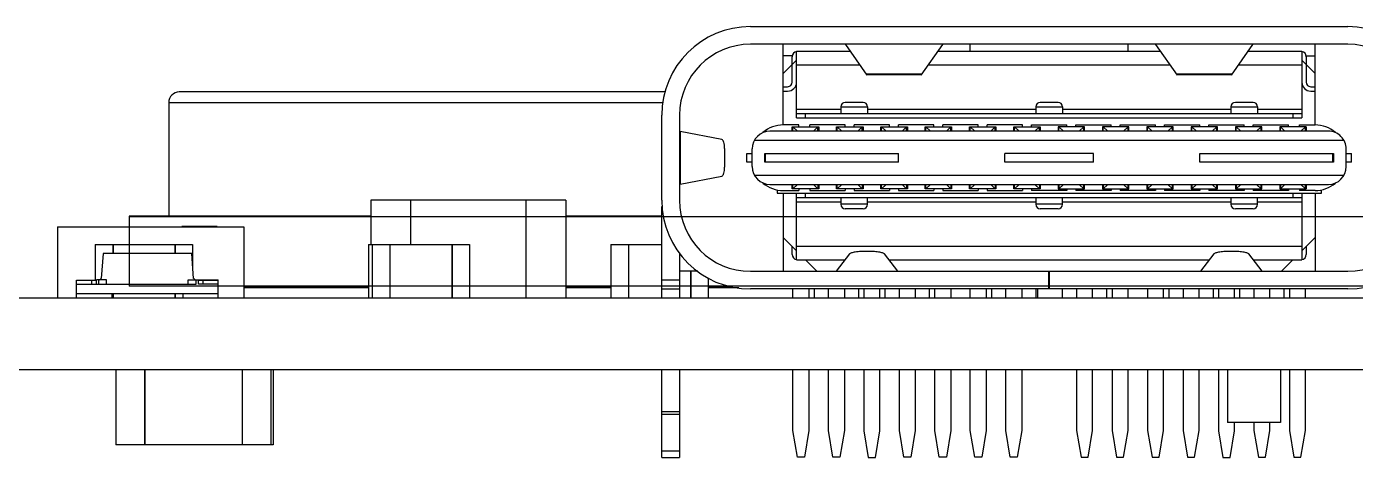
# Model space of a CAD drawing. Header units: millimetres. Extents: x 0 to 594, y 0 to 420.
# Drawn here: x 171.73 to 186.72, y 145.34 to 150.2 of the extents above; entities that cross this region are included whole.
import ezdxf

# ---------------------------------------------------------------- set-up
doc = ezdxf.new("R2010")
doc.units = ezdxf.units.MM
doc.header["$LTSCALE"] = 32.67
doc.layers.get('0').update_dxf_attribs({"linetype": 'CONTINUOUS'})

msp = doc.modelspace()

# ---------------------------------------------------------------- linework, layer by layer
at = {"color": 7, "linetype": 'CONTINUOUS'}
for p, q in [((179.896, 150.205), (186.636, 150.205)), ((186.636, 150.005), (179.896, 150.005)), ((180.266, 149.095), (180.266, 150.005)), ((180.416, 149.175), (180.416, 149.925)), ((181.022, 149.925), (180.416, 149.925)), ((180.967, 150.004), (181.211, 149.656)), ((181.821, 149.656), (182.065, 150.004)), ((184.522, 149.925), (182.009, 149.925)), ((182.376, 149.925), (182.376, 150.005)), ((184.156, 149.925), (184.156, 150.005)), ((184.467, 150.004), (184.711, 149.656)), ((185.321, 149.656), (185.565, 150.004)), ((186.116, 149.925), (185.509, 149.925)), ((186.116, 149.925), (186.116, 149.175)), ((186.266, 149.095), (186.266, 150.005)), ((180.367, 149.875), (180.266, 149.875)), ((180.416, 149.825), (180.266, 149.675)), ((180.366, 149.577), (180.366, 149.865)), ((180.416, 149.775), (181.127, 149.775)), ((181.904, 149.775), (184.627, 149.775)), ((185.404, 149.775), (186.116, 149.775)), ((186.266, 149.675), (186.116, 149.825)), ((186.164, 149.875), (186.266, 149.875)), ((186.166, 149.865), (186.166, 149.577)), ((181.211, 149.667), (181.211, 149.656)), ((181.821, 149.667), (181.211, 149.667)), ((181.213, 149.663), (181.213, 149.667)), ((181.213, 149.663), (181.819, 149.663)), ((181.819, 149.667), (181.819, 149.663)), ((181.821, 149.656), (181.821, 149.667)), ((184.711, 149.667), (184.711, 149.656)), ((185.321, 149.667), (184.711, 149.667)), ((184.713, 149.663), (184.713, 149.667)), ((184.713, 149.663), (185.319, 149.663)), ((185.319, 149.667), (185.319, 149.663)), ((185.321, 149.656), (185.321, 149.667)), ((178.936, 149.468), (173.454, 149.468)), ((180.266, 149.527), (180.316, 149.527)), ((180.266, 149.477), (180.316, 149.477)), ((186.216, 149.527), (186.266, 149.527)), ((186.216, 149.477), (186.266, 149.477)), ((173.334, 149.348), (173.334, 148.068)), ((173.334, 149.348), (178.906, 149.348)), ((180.916, 149.3), (180.916, 149.225)), ((180.916, 149.3), (181.216, 149.3)), ((181.166, 149.35), (180.966, 149.35)), ((181.216, 149.3), (181.216, 149.225)), ((183.116, 149.3), (183.116, 149.225)), ((183.116, 149.3), (183.416, 149.3)), ((183.366, 149.35), (183.166, 149.35)), ((183.416, 149.3), (183.416, 149.225)), ((185.316, 149.3), (185.616, 149.3)), ((185.316, 149.3), (185.316, 149.225)), ((185.566, 149.35), (185.366, 149.35)), ((185.616, 149.3), (185.616, 149.225)), ((178.896, 148.245), (178.896, 149.205)), ((179.096, 149.205), (179.096, 148.245)), ((180.416, 149.275), (180.916, 149.275)), ((180.416, 149.225), (186.116, 149.225)), ((180.416, 149.175), (186.116, 149.175)), ((180.516, 149.175), (180.516, 149.225)), ((181.216, 149.275), (183.116, 149.275)), ((183.416, 149.275), (185.316, 149.275)), ((185.616, 149.275), (186.116, 149.275)), ((186.016, 149.225), (186.016, 149.175)), ((179.097, 149.025), (179.1, 149.024)), ((179.1, 149.024), (179.102, 149.023)), ((179.102, 149.023), (179.102, 148.427)), ((179.573, 148.931), (179.102, 149.023)), ((186.416, 149.025), (180.116, 149.025)), ((180.441, 149.095), (180.266, 149.095)), ((180.366, 149.025), (180.366, 149.075)), ((180.366, 149.075), (180.666, 149.075)), ((180.376, 149.025), (180.376, 149.075)), ((180.426, 149.025), (180.376, 149.075)), ((180.441, 149.075), (180.441, 149.095)), ((180.566, 149.075), (180.566, 149.095)), ((180.966, 149.095), (180.566, 149.095)), ((180.606, 149.025), (180.656, 149.075)), ((180.656, 149.025), (180.656, 149.075)), ((180.666, 149.075), (180.666, 149.025)), ((180.866, 149.025), (180.866, 149.075)), ((180.866, 149.075), (181.166, 149.075)), ((180.876, 149.025), (180.876, 149.075)), ((180.926, 149.025), (180.876, 149.075)), ((180.966, 149.075), (180.966, 149.095)), ((181.066, 149.075), (181.066, 149.095)), ((181.466, 149.095), (181.066, 149.095)), ((181.106, 149.025), (181.156, 149.075)), ((181.156, 149.025), (181.156, 149.075)), ((181.166, 149.075), (181.166, 149.025)), ((181.366, 149.025), (181.366, 149.075)), ((181.366, 149.075), (181.666, 149.075)), ((181.376, 149.025), (181.376, 149.075)), ((181.426, 149.025), (181.376, 149.075)), ((181.466, 149.075), (181.466, 149.095)), ((181.566, 149.075), (181.566, 149.095)), ((181.966, 149.095), (181.566, 149.095)), ((181.606, 149.025), (181.656, 149.075)), ((181.656, 149.025), (181.656, 149.075)), ((181.666, 149.075), (181.666, 149.025)), ((181.866, 149.025), (181.866, 149.075)), ((181.866, 149.075), (182.166, 149.075)), ((181.876, 149.025), (181.876, 149.075)), ((181.926, 149.025), (181.876, 149.075)), ((181.966, 149.075), (181.966, 149.095)), ((182.066, 149.075), (182.066, 149.095)), ((182.466, 149.095), (182.066, 149.095)), ((182.106, 149.025), (182.156, 149.075)), ((182.156, 149.025), (182.156, 149.075)), ((182.166, 149.075), (182.166, 149.025)), ((182.366, 149.025), (182.366, 149.075)), ((182.366, 149.075), (182.666, 149.075)), ((182.376, 149.025), (182.376, 149.075)), ((182.426, 149.025), (182.376, 149.075)), ((182.466, 149.075), (182.466, 149.095)), ((182.566, 149.075), (182.566, 149.095)), ((182.966, 149.095), (182.566, 149.095)), ((182.606, 149.025), (182.656, 149.075)), ((182.656, 149.025), (182.656, 149.075)), ((182.666, 149.075), (182.666, 149.025)), ((182.866, 149.025), (182.866, 149.075)), ((182.866, 149.075), (183.166, 149.075)), ((182.876, 149.025), (182.876, 149.075)), ((182.926, 149.025), (182.876, 149.075)), ((182.966, 149.075), (182.966, 149.095)), ((183.066, 149.075), (183.066, 149.095)), ((183.066, 149.095), (183.466, 149.095)), ((183.106, 149.025), (183.156, 149.075)), ((183.156, 149.025), (183.156, 149.075)), ((183.166, 149.075), (183.166, 149.025)), ((183.366, 149.075), (183.366, 149.025)), ((183.666, 149.075), (183.366, 149.075)), ((183.376, 149.025), (183.376, 149.075)), ((183.426, 149.025), (183.376, 149.075)), ((183.466, 149.075), (183.466, 149.095)), ((183.566, 149.075), (183.566, 149.095)), ((183.566, 149.095), (183.966, 149.095)), ((183.606, 149.025), (183.656, 149.075)), ((183.656, 149.025), (183.656, 149.075)), ((183.666, 149.025), (183.666, 149.075)), ((184.166, 149.075), (183.866, 149.075)), ((183.866, 149.075), (183.866, 149.025)), ((183.926, 149.025), (183.876, 149.075)), ((183.876, 149.025), (183.876, 149.075)), ((183.966, 149.075), (183.966, 149.095)), ((184.066, 149.095), (184.466, 149.095)), ((184.066, 149.075), (184.066, 149.095)), ((184.106, 149.025), (184.156, 149.075)), ((184.156, 149.025), (184.156, 149.075)), ((184.166, 149.025), (184.166, 149.075)), ((184.666, 149.075), (184.366, 149.075)), ((184.366, 149.075), (184.366, 149.025)), ((184.376, 149.025), (184.376, 149.075)), ((184.426, 149.025), (184.376, 149.075)), ((184.466, 149.075), (184.466, 149.095)), ((184.566, 149.095), (184.966, 149.095)), ((184.566, 149.075), (184.566, 149.095)), ((184.606, 149.025), (184.656, 149.075)), ((184.656, 149.025), (184.656, 149.075)), ((184.666, 149.025), (184.666, 149.075)), ((185.166, 149.075), (184.866, 149.075)), ((184.866, 149.075), (184.866, 149.025)), ((184.876, 149.025), (184.876, 149.075)), ((184.926, 149.025), (184.876, 149.075)), ((184.966, 149.075), (184.966, 149.095)), ((185.066, 149.095), (185.466, 149.095)), ((185.066, 149.075), (185.066, 149.095)), ((185.106, 149.025), (185.156, 149.075)), ((185.156, 149.025), (185.156, 149.075)), ((185.166, 149.025), (185.166, 149.075)), ((185.666, 149.075), (185.366, 149.075)), ((185.366, 149.075), (185.366, 149.025)), ((185.376, 149.025), (185.376, 149.075)), ((185.426, 149.025), (185.376, 149.075)), ((185.466, 149.075), (185.466, 149.095)), ((185.566, 149.095), (185.966, 149.095)), ((185.566, 149.075), (185.566, 149.095)), ((185.606, 149.025), (185.656, 149.075)), ((185.656, 149.025), (185.656, 149.075)), ((185.666, 149.025), (185.666, 149.075)), ((186.166, 149.075), (185.866, 149.075)), ((185.866, 149.075), (185.866, 149.025)), ((185.876, 149.025), (185.876, 149.075)), ((185.926, 149.025), (185.876, 149.075)), ((185.966, 149.075), (185.966, 149.095)), ((186.091, 149.095), (186.266, 149.095)), ((186.091, 149.075), (186.091, 149.095)), ((186.106, 149.025), (186.156, 149.075)), ((186.156, 149.025), (186.156, 149.075)), ((186.166, 149.075), (186.166, 149.025)), ((179.943, 148.925), (186.589, 148.925)), ((179.605, 148.831), (179.605, 148.618)), ((179.856, 148.675), (179.856, 148.775)), ((179.856, 148.775), (179.916, 148.775)), ((179.916, 148.625), (179.916, 148.825)), ((180.058, 148.675), (180.058, 148.775)), ((180.058, 148.775), (181.566, 148.775)), ((180.066, 148.675), (180.066, 148.775)), ((181.566, 148.675), (181.566, 148.775)), ((182.766, 148.675), (182.766, 148.775)), ((183.766, 148.775), (182.766, 148.775)), ((183.766, 148.675), (183.766, 148.775)), ((184.966, 148.775), (186.474, 148.775)), ((184.966, 148.675), (184.966, 148.775)), ((186.466, 148.675), (186.466, 148.775)), ((186.474, 148.775), (186.474, 148.675)), ((186.616, 148.625), (186.616, 148.825)), ((186.616, 148.775), (186.676, 148.775)), ((186.676, 148.675), (186.676, 148.775)), ((179.916, 148.675), (179.856, 148.675)), ((181.566, 148.675), (180.058, 148.675)), ((183.766, 148.675), (182.766, 148.675)), ((186.474, 148.675), (184.966, 148.675)), ((186.676, 148.675), (186.616, 148.675)), ((179.102, 148.427), (179.573, 148.519)), ((186.589, 148.525), (179.943, 148.525)), ((180.116, 148.425), (186.416, 148.425)), ((180.366, 148.375), (180.366, 148.425)), ((180.376, 148.375), (180.376, 148.425)), ((180.426, 148.425), (180.376, 148.375)), ((180.606, 148.425), (180.656, 148.375)), ((180.656, 148.425), (180.656, 148.375)), ((180.666, 148.425), (180.666, 148.375)), ((180.866, 148.375), (180.866, 148.425)), ((180.876, 148.375), (180.876, 148.425)), ((180.876, 148.375), (180.926, 148.425)), ((181.156, 148.375), (181.106, 148.425)), ((181.156, 148.425), (181.156, 148.375)), ((181.166, 148.425), (181.166, 148.375)), ((181.366, 148.375), (181.366, 148.425)), ((181.376, 148.375), (181.376, 148.425)), ((181.426, 148.425), (181.376, 148.375)), ((181.606, 148.425), (181.656, 148.375)), ((181.656, 148.425), (181.656, 148.375)), ((181.666, 148.425), (181.666, 148.375)), ((181.866, 148.375), (181.866, 148.425)), ((181.876, 148.375), (181.876, 148.425)), ((181.926, 148.425), (181.876, 148.375)), ((182.106, 148.425), (182.156, 148.375)), ((182.156, 148.425), (182.156, 148.375)), ((182.166, 148.425), (182.166, 148.375)), ((182.366, 148.375), (182.366, 148.425)), ((182.376, 148.375), (182.376, 148.425)), ((182.426, 148.425), (182.376, 148.375)), ((182.606, 148.425), (182.656, 148.375)), ((182.656, 148.425), (182.656, 148.375)), ((182.666, 148.425), (182.666, 148.375)), ((182.866, 148.375), (182.866, 148.425)), ((182.876, 148.375), (182.876, 148.425)), ((182.876, 148.375), (182.926, 148.425)), ((183.156, 148.375), (183.106, 148.425)), ((183.156, 148.425), (183.156, 148.375)), ((183.166, 148.425), (183.166, 148.375)), ((183.366, 148.425), (183.366, 148.375)), ((183.376, 148.425), (183.376, 148.375)), ((183.376, 148.375), (183.426, 148.425)), ((183.656, 148.375), (183.606, 148.425)), ((183.656, 148.375), (183.656, 148.425)), ((183.666, 148.375), (183.666, 148.425)), ((183.866, 148.425), (183.866, 148.375)), ((183.876, 148.425), (183.876, 148.375)), ((183.926, 148.425), (183.876, 148.375)), ((184.106, 148.425), (184.156, 148.375)), ((184.156, 148.375), (184.156, 148.425)), ((184.166, 148.375), (184.166, 148.425)), ((184.366, 148.425), (184.366, 148.375)), ((184.376, 148.425), (184.376, 148.375)), ((184.426, 148.425), (184.376, 148.375)), ((184.606, 148.425), (184.656, 148.375)), ((184.656, 148.375), (184.656, 148.425)), ((184.666, 148.375), (184.666, 148.425)), ((184.866, 148.425), (184.866, 148.375)), ((184.876, 148.425), (184.876, 148.375)), ((184.926, 148.425), (184.876, 148.375)), ((185.106, 148.425), (185.156, 148.375)), ((185.156, 148.375), (185.156, 148.425)), ((185.166, 148.375), (185.166, 148.425)), ((185.366, 148.425), (185.366, 148.375)), ((185.376, 148.425), (185.376, 148.375)), ((185.376, 148.375), (185.426, 148.425)), ((185.656, 148.375), (185.606, 148.425)), ((185.656, 148.375), (185.656, 148.425)), ((185.666, 148.375), (185.666, 148.425)), ((185.866, 148.425), (185.866, 148.375)), ((185.876, 148.425), (185.876, 148.375)), ((185.926, 148.425), (185.876, 148.375)), ((186.106, 148.425), (186.156, 148.375)), ((186.156, 148.375), (186.156, 148.425)), ((186.166, 148.425), (186.166, 148.375)), ((180.196, 148.363), (180.196, 148.325)), ((180.196, 148.325), (186.336, 148.325)), ((180.266, 148.355), (180.441, 148.355)), ((180.266, 148.325), (180.266, 147.445)), ((180.666, 148.375), (180.366, 148.375)), ((180.416, 147.575), (180.416, 148.325)), ((180.416, 148.275), (186.116, 148.275)), ((180.441, 148.375), (180.441, 148.355)), ((180.516, 148.275), (180.516, 148.325)), ((180.566, 148.375), (180.566, 148.355)), ((180.566, 148.355), (180.966, 148.355)), ((181.166, 148.375), (180.866, 148.375)), ((180.916, 148.275), (180.916, 148.2)), ((180.966, 148.375), (180.966, 148.355)), ((181.066, 148.375), (181.066, 148.355)), ((181.066, 148.355), (181.466, 148.355)), ((181.216, 148.2), (181.216, 148.275)), ((181.666, 148.375), (181.366, 148.375)), ((181.466, 148.375), (181.466, 148.355)), ((181.566, 148.375), (181.566, 148.355)), ((181.566, 148.355), (181.966, 148.355)), ((182.166, 148.375), (181.866, 148.375)), ((181.966, 148.375), (181.966, 148.355)), ((182.066, 148.375), (182.066, 148.355)), ((182.066, 148.355), (182.466, 148.355)), ((182.666, 148.375), (182.366, 148.375)), ((182.466, 148.375), (182.466, 148.355)), ((182.566, 148.375), (182.566, 148.355)), ((182.566, 148.355), (182.966, 148.355)), ((183.166, 148.375), (182.866, 148.375)), ((182.966, 148.375), (182.966, 148.355)), ((183.066, 148.375), (183.066, 148.355)), ((183.466, 148.355), (183.066, 148.355)), ((183.116, 148.275), (183.116, 148.2)), ((183.366, 148.375), (183.666, 148.375)), ((183.416, 148.2), (183.416, 148.275)), ((183.466, 148.375), (183.466, 148.355)), ((183.566, 148.375), (183.566, 148.355)), ((183.966, 148.355), (183.566, 148.355)), ((183.866, 148.375), (184.166, 148.375)), ((183.966, 148.375), (183.966, 148.355)), ((184.066, 148.375), (184.066, 148.355)), ((184.466, 148.355), (184.066, 148.355)), ((184.366, 148.375), (184.666, 148.375)), ((184.466, 148.375), (184.466, 148.355)), ((184.566, 148.375), (184.566, 148.355)), ((184.966, 148.355), (184.566, 148.355)), ((184.866, 148.375), (185.166, 148.375)), ((184.966, 148.375), (184.966, 148.355)), ((185.066, 148.375), (185.066, 148.355)), ((185.466, 148.355), (185.066, 148.355)), ((185.316, 148.275), (185.316, 148.2)), ((185.366, 148.375), (185.666, 148.375)), ((185.466, 148.375), (185.466, 148.355)), ((185.566, 148.375), (185.566, 148.355)), ((185.966, 148.355), (185.566, 148.355)), ((185.616, 148.2), (185.616, 148.275)), ((185.866, 148.375), (186.166, 148.375)), ((185.966, 148.375), (185.966, 148.355)), ((186.016, 148.325), (186.016, 148.275)), ((186.091, 148.375), (186.091, 148.355)), ((186.266, 148.355), (186.091, 148.355)), ((186.116, 148.325), (186.116, 147.575)), ((186.266, 148.325), (186.266, 147.445)), ((186.336, 148.325), (186.336, 148.363)), ((175.613, 148.245), (175.613, 147.745)), ((176.062, 148.245), (175.613, 148.245)), ((176.062, 148.245), (176.062, 147.745)), ((176.063, 148.245), (176.063, 147.745)), ((177.362, 148.245), (176.063, 148.245)), ((177.362, 148.245), (177.362, 147.145)), ((177.363, 148.245), (177.363, 147.145)), ((177.812, 148.245), (177.363, 148.245)), ((177.812, 148.245), (177.812, 147.145)), ((178.896, 147.145), (178.896, 148.175)), ((180.916, 148.225), (180.416, 148.225)), ((181.216, 148.2), (180.916, 148.2)), ((181.166, 148.15), (180.966, 148.15)), ((183.116, 148.225), (181.216, 148.225)), ((183.416, 148.2), (183.116, 148.2)), ((183.366, 148.15), (183.166, 148.15)), ((185.316, 148.225), (183.416, 148.225)), ((185.616, 148.2), (185.316, 148.2)), ((185.566, 148.15), (185.366, 148.15)), ((186.116, 148.225), (185.616, 148.225)), ((172.889, 148.068), (172.889, 148.058)), ((175.613, 148.068), (172.889, 148.068)), ((175.613, 148.058), (172.889, 148.058)), ((173.482, 147.95), (173.482, 147.945)), ((173.881, 147.95), (173.482, 147.95)), ((173.512, 147.95), (173.512, 147.945)), ((173.568, 147.95), (173.568, 147.945)), ((173.642, 147.95), (173.642, 147.945)), ((173.721, 147.95), (173.721, 147.945)), ((173.794, 147.95), (173.794, 147.945)), ((173.85, 147.95), (173.85, 147.945)), ((173.881, 147.95), (173.881, 147.945)), ((178.896, 148.068), (177.812, 148.068)), ((178.896, 148.058), (177.812, 148.058)), ((172.081, 147.945), (172.081, 147.145)), ((172.081, 147.945), (174.181, 147.945)), ((174.181, 147.945), (174.181, 147.145)), ((180.266, 147.825), (180.416, 147.675)), ((186.116, 147.675), (186.266, 147.825)), ((172.506, 147.745), (172.506, 147.345)), ((172.506, 147.745), (172.704, 147.745)), ((172.704, 147.745), (172.704, 147.645)), ((172.706, 147.745), (172.706, 147.645)), ((172.706, 147.745), (173.404, 147.745)), ((172.894, 147.646), (172.894, 147.645)), ((172.894, 147.646), (172.894, 147.645)), ((173.294, 147.646), (172.894, 147.646)), ((173.294, 147.646), (173.294, 147.645)), ((173.404, 147.745), (173.404, 147.645)), ((173.406, 147.745), (173.406, 147.645)), ((173.406, 147.745), (173.604, 147.745)), ((173.604, 147.745), (173.604, 147.495)), ((175.589, 147.745), (175.589, 147.145)), ((175.589, 147.745), (176.729, 147.745)), ((175.63, 147.745), (175.63, 147.145)), ((175.829, 147.745), (175.829, 147.145)), ((175.83, 147.745), (175.83, 147.145)), ((176.529, 147.745), (176.529, 147.145)), ((176.53, 147.745), (176.53, 147.145)), ((176.729, 147.745), (176.729, 147.145)), ((178.322, 147.745), (178.322, 147.145)), ((178.322, 147.745), (178.521, 147.745)), ((178.521, 147.745), (178.521, 147.145)), ((178.522, 147.745), (178.522, 147.145)), ((178.522, 147.745), (178.896, 147.745)), ((179.096, 147.651), (179.096, 147.145)), ((180.366, 147.635), (180.366, 147.725)), ((186.116, 147.725), (180.416, 147.725)), ((186.166, 147.725), (186.166, 147.635)), ((172.594, 147.645), (172.574, 147.365)), ((173.594, 147.645), (172.594, 147.645)), ((173.614, 147.365), (173.594, 147.645)), ((180.416, 147.575), (180.962, 147.575)), ((180.516, 147.575), (180.646, 147.445)), ((181.013, 147.64), (180.862, 147.446)), ((181.559, 147.446), (181.409, 147.64)), ((181.459, 147.575), (185.072, 147.575)), ((185.123, 147.64), (184.972, 147.446)), ((185.669, 147.446), (185.519, 147.64)), ((185.569, 147.575), (186.116, 147.575)), ((185.886, 147.445), (186.016, 147.575)), ((172.519, 147.3), (172.519, 147.35)), ((172.634, 147.35), (172.519, 147.35)), ((172.634, 147.3), (172.634, 147.35)), ((173.554, 147.3), (173.554, 147.35)), ((173.554, 147.35), (173.894, 147.35)), ((173.669, 147.3), (173.669, 147.35)), ((173.894, 147.145), (173.894, 147.35)), ((179.302, 147.445), (179.096, 147.445)), ((179.221, 147.445), (179.221, 147.145)), ((179.222, 147.445), (179.222, 147.145)), ((179.421, 147.37), (179.421, 147.145)), ((179.896, 147.445), (186.636, 147.445)), ((183.261, 147.245), (183.261, 147.445)), ((183.271, 147.245), (183.271, 147.445)), ((172.294, 147.145), (172.294, 147.345)), ((172.294, 147.345), (172.519, 147.345)), ((172.294, 147.3), (173.644, 147.3)), ((172.467, 147.3), (172.467, 147.345)), ((172.544, 147.345), (172.544, 147.3)), ((174.181, 147.278), (172.889, 147.278)), ((173.644, 147.3), (173.644, 147.345)), ((173.669, 147.345), (173.894, 147.345)), ((173.894, 147.3), (173.669, 147.3)), ((173.72, 147.345), (173.72, 147.3)), ((175.589, 147.278), (174.181, 147.278)), ((175.589, 147.268), (174.181, 147.268)), ((175.589, 147.258), (174.181, 147.258)), ((177.812, 147.278), (175.589, 147.278)), ((178.322, 147.278), (177.812, 147.278)), ((178.322, 147.268), (177.812, 147.268)), ((178.322, 147.258), (177.812, 147.258)), ((179.421, 147.278), (178.322, 147.278)), ((179.096, 147.345), (178.896, 147.345)), ((178.896, 147.245), (179.096, 147.245)), ((179.656, 147.278), (179.421, 147.278)), ((179.689, 147.268), (179.421, 147.268)), ((179.767, 147.258), (179.421, 147.258)), ((186.876, 147.278), (179.656, 147.278)), ((186.636, 147.245), (179.896, 147.245)), ((180.376, 147.145), (180.376, 147.245)), ((180.556, 147.245), (180.556, 147.145)), ((180.616, 147.245), (180.616, 147.145)), ((180.776, 147.145), (180.776, 147.245)), ((180.956, 147.245), (180.956, 147.145)), ((181.116, 147.245), (181.116, 147.145)), ((181.176, 147.245), (181.176, 147.145)), ((181.356, 147.145), (181.356, 147.245)), ((181.416, 147.145), (181.416, 147.245)), ((181.576, 147.145), (181.576, 147.245)), ((181.756, 147.245), (181.756, 147.145)), ((181.916, 147.145), (181.916, 147.245)), ((181.976, 147.145), (181.976, 147.245)), ((182.156, 147.245), (182.156, 147.145)), ((182.376, 147.145), (182.376, 147.245)), ((182.556, 147.245), (182.556, 147.145)), ((182.616, 147.245), (182.616, 147.145)), ((182.776, 147.145), (182.776, 147.245)), ((182.956, 147.245), (182.956, 147.145)), ((183.116, 147.245), (183.116, 147.145)), ((183.135, 147.245), (183.135, 147.145)), ((183.416, 147.145), (183.416, 147.245)), ((183.576, 147.245), (183.576, 147.145)), ((183.756, 147.145), (183.756, 147.245)), ((183.916, 147.145), (183.916, 147.245)), ((183.976, 147.245), (183.976, 147.145)), ((184.156, 147.145), (184.156, 147.245)), ((184.376, 147.245), (184.376, 147.145)), ((184.556, 147.145), (184.556, 147.245)), ((184.616, 147.245), (184.616, 147.145)), ((184.776, 147.245), (184.776, 147.145)), ((184.956, 147.145), (184.956, 147.245)), ((185.116, 147.245), (185.116, 147.145)), ((185.176, 147.245), (185.176, 147.145)), ((185.356, 147.145), (185.356, 147.245)), ((185.416, 147.145), (185.416, 147.245)), ((185.576, 147.245), (185.576, 147.145)), ((185.756, 147.145), (185.756, 147.245)), ((185.916, 147.145), (185.916, 147.245)), ((185.976, 147.245), (185.976, 147.145)), ((186.156, 147.145), (186.156, 147.245)), ((140.844, 147.145), (225.687, 147.145)), ((173.894, 147.19), (172.294, 147.19)), ((172.694, 147.19), (172.694, 147.145)), ((172.704, 147.19), (172.704, 147.145)), ((172.706, 147.19), (172.706, 147.145)), ((173.404, 147.19), (173.404, 147.145)), ((173.406, 147.19), (173.406, 147.145)), ((173.494, 147.19), (173.494, 147.145)), ((140.844, 146.338), (225.687, 146.338)), ((172.739, 146.338), (172.739, 145.488)), ((173.063, 146.338), (173.063, 145.488)), ((173.064, 146.338), (173.064, 145.488)), ((174.163, 146.338), (174.163, 145.488)), ((174.164, 146.338), (174.164, 145.488)), ((174.488, 146.338), (174.488, 145.488)), ((174.514, 146.338), (174.514, 145.488)), ((178.896, 145.345), (178.896, 146.338)), ((179.096, 146.338), (179.096, 145.345)), ((180.376, 145.648), (180.376, 146.338)), ((180.556, 146.338), (180.556, 145.648)), ((180.776, 145.648), (180.776, 146.338)), ((180.956, 146.338), (180.956, 145.648)), ((181.176, 146.338), (181.176, 145.645)), ((181.356, 145.645), (181.356, 146.338)), ((181.576, 145.648), (181.576, 146.338)), ((181.756, 146.338), (181.756, 145.648)), ((181.976, 145.648), (181.976, 146.338)), ((182.156, 146.338), (182.156, 145.648)), ((182.376, 145.648), (182.376, 146.338)), ((182.556, 146.338), (182.556, 145.648)), ((182.776, 145.648), (182.776, 146.338)), ((182.956, 146.338), (182.956, 145.648)), ((183.576, 146.338), (183.576, 145.648)), ((183.756, 145.648), (183.756, 146.338)), ((183.976, 146.338), (183.976, 145.648)), ((184.156, 145.648), (184.156, 146.338)), ((184.376, 146.338), (184.376, 145.648)), ((184.556, 145.648), (184.556, 146.338)), ((184.776, 146.338), (184.776, 145.648)), ((184.956, 145.648), (184.956, 146.338)), ((185.176, 146.338), (185.176, 145.645)), ((185.278, 146.338), (185.278, 145.738)), ((185.877, 146.338), (185.877, 145.738)), ((185.976, 146.338), (185.976, 145.648)), ((186.156, 145.648), (186.156, 146.338)), ((179.096, 145.86), (178.896, 145.86)), ((178.896, 145.831), (179.096, 145.831)), ((185.877, 145.738), (185.278, 145.738)), ((185.356, 145.645), (185.356, 145.738)), ((185.576, 145.738), (185.576, 145.648)), ((185.756, 145.648), (185.756, 145.738)), ((180.426, 145.348), (180.376, 145.648)), ((180.556, 145.648), (180.506, 145.348)), ((180.826, 145.348), (180.776, 145.648)), ((180.956, 145.648), (180.906, 145.348)), ((181.176, 145.645), (181.226, 145.345)), ((181.306, 145.345), (181.356, 145.645)), ((181.626, 145.348), (181.576, 145.648)), ((181.756, 145.648), (181.706, 145.348)), ((182.026, 145.348), (181.976, 145.648)), ((182.156, 145.648), (182.106, 145.348)), ((182.426, 145.348), (182.376, 145.648)), ((182.556, 145.648), (182.506, 145.348)), ((182.826, 145.348), (182.776, 145.648)), ((182.956, 145.648), (182.906, 145.348)), ((183.576, 145.648), (183.626, 145.348)), ((183.706, 145.348), (183.756, 145.648)), ((183.976, 145.648), (184.026, 145.348)), ((184.106, 145.348), (184.156, 145.648)), ((184.376, 145.648), (184.426, 145.348)), ((184.506, 145.348), (184.556, 145.648)), ((184.776, 145.648), (184.826, 145.348)), ((184.906, 145.348), (184.956, 145.648)), ((185.176, 145.645), (185.226, 145.345)), ((185.306, 145.345), (185.356, 145.645)), ((185.576, 145.648), (185.626, 145.348)), ((185.706, 145.348), (185.756, 145.648)), ((185.976, 145.648), (186.026, 145.348)), ((186.106, 145.348), (186.156, 145.648)), ((174.514, 145.488), (172.739, 145.488)), ((179.096, 145.416), (178.896, 145.416)), ((178.896, 145.345), (179.096, 145.345)), ((180.506, 145.348), (180.426, 145.348)), ((180.906, 145.348), (180.826, 145.348)), ((181.226, 145.345), (181.306, 145.345)), ((181.706, 145.348), (181.626, 145.348)), ((182.106, 145.348), (182.026, 145.348)), ((182.506, 145.348), (182.426, 145.348)), ((182.906, 145.348), (182.826, 145.348)), ((183.626, 145.348), (183.706, 145.348)), ((184.026, 145.348), (184.106, 145.348)), ((184.426, 145.348), (184.506, 145.348)), ((184.826, 145.348), (184.906, 145.348)), ((185.226, 145.345), (185.306, 145.345)), ((185.626, 145.348), (185.706, 145.348)), ((186.026, 145.348), (186.106, 145.348))]:
    msp.add_line(p, q, dxfattribs=at)
at = {"color": 6, "linetype": 'CONTINUOUS'}
for p, q in [((172.889, 148.058), (172.889, 147.278)), ((177.812, 148.058), (175.613, 148.058)), ((187.636, 148.058), (178.896, 148.058))]:
    msp.add_line(p, q, dxfattribs=at)
at = {"color": 7, "linetype": 'CONTINUOUS'}
for centre, radius, start, end in [((179.896, 149.205), 1, 90, 180), ((186.636, 149.205), 1, 0, 90), ((179.896, 149.205), 0.8, 90, 180), ((180.426, 149.865), 0.06, 99.5887, 180), ((186.106, 149.865), 0.06, 0, 80.4113), ((186.636, 149.205), 0.8, 0, 90), ((173.454, 149.348), 0.12, 90.0008, 180), ((180.316, 149.577), 0.1, 270, 360), ((180.316, 149.577), 0.05, 270, 360), ((186.216, 149.577), 0.1, 180, 270), ((186.216, 149.577), 0.05, 180, 270), ((180.966, 149.3), 0.05, 90, 180), ((181.166, 149.3), 0.05, 0, 90), ((183.166, 149.3), 0.05, 90, 180), ((183.366, 149.3), 0.05, 0, 90), ((185.366, 149.3), 0.05, 90, 180), ((185.566, 149.3), 0.05, 0, 90), ((180.116, 148.825), 0.2, 90.0001, 180), ((180.266, 148.745), 0.35, 90, 130.8813), ((186.266, 148.745), 0.35, 49.1188, 90), ((186.416, 148.825), 0.2, 0, 90.0001), ((180.116, 148.625), 0.2, 180, 270), ((186.416, 148.625), 0.2, 270, 360), ((180.266, 148.705), 0.35, 229.1187, 270), ((186.266, 148.705), 0.35, 270, 310.8812), ((179.896, 148.245), 1, 180, 270), ((179.896, 148.245), 0.8, 180, 270), ((180.966, 148.2), 0.05, 180, 270), ((181.166, 148.2), 0.05, 270, 360), ((183.166, 148.2), 0.05, 180, 270), ((183.366, 148.2), 0.05, 270, 360), ((185.366, 148.2), 0.05, 180, 270), ((185.566, 148.2), 0.05, 270, 360), ((186.636, 148.245), 1, 270, 360), ((186.636, 148.245), 0.8, 270, 360), ((180.426, 147.635), 0.06, 180, 260.4114), ((186.106, 147.635), 0.06, 279.5889, 360), ((172.526, 147.405), 0.0623, 286.8678, 320.5123), ((173.662, 147.405), 0.0623, 219.4877, 253.1322)]:
    msp.add_arc(centre, radius, start, end, dxfattribs=at)
for points, knots in [([(179.605, 148.831), (179.605, 148.844), (179.604, 148.867), (179.598, 148.894), (179.591, 148.912), (179.585, 148.923), (179.578, 148.93), (179.573, 148.931)], [0, 0, 0, 0, 0.337406, 0.633644, 0.755961, 0.857447, 1, 1, 1, 1]), ([(179.573, 148.519), (179.578, 148.52), (179.585, 148.527), (179.591, 148.538), (179.598, 148.556), (179.604, 148.583), (179.605, 148.606), (179.605, 148.618)], [0, 0, 0, 0, 0.142553, 0.244039, 0.366356, 0.662595, 1, 1, 1, 1]), ([(179.102, 148.427), (179.101, 148.427), (179.1, 148.426), (179.098, 148.426), (179.097, 148.425)], [0, 0, 0, 0, 0.301746, 1, 1, 1, 1]), ([(181.409, 147.64), (181.407, 147.642), (181.4, 147.647), (181.385, 147.652), (181.366, 147.657), (181.33, 147.663), (181.278, 147.668), (181.211, 147.67), (181.143, 147.668), (181.091, 147.663), (181.056, 147.657), (181.036, 147.652), (181.022, 147.647), (181.015, 147.642), (181.013, 147.64)], [0, 0, 0, 0, 0.024676, 0.062164, 0.112505, 0.174597, 0.326602, 0.5, 0.673398, 0.825403, 0.887495, 0.937836, 0.975324, 1, 1, 1, 1]), ([(185.519, 147.64), (185.517, 147.642), (185.51, 147.647), (185.495, 147.652), (185.476, 147.657), (185.44, 147.663), (185.388, 147.668), (185.321, 147.67), (185.253, 147.668), (185.201, 147.663), (185.166, 147.657), (185.146, 147.652), (185.132, 147.647), (185.125, 147.642), (185.123, 147.64)], [0, 0, 0, 0, 0.024676, 0.062164, 0.112505, 0.174597, 0.326602, 0.5, 0.673398, 0.825403, 0.887495, 0.937836, 0.975324, 1, 1, 1, 1])]:
    msp.add_open_spline(points, degree=3, knots=knots, dxfattribs=at)

doc.saveas('drawing.dxf')
